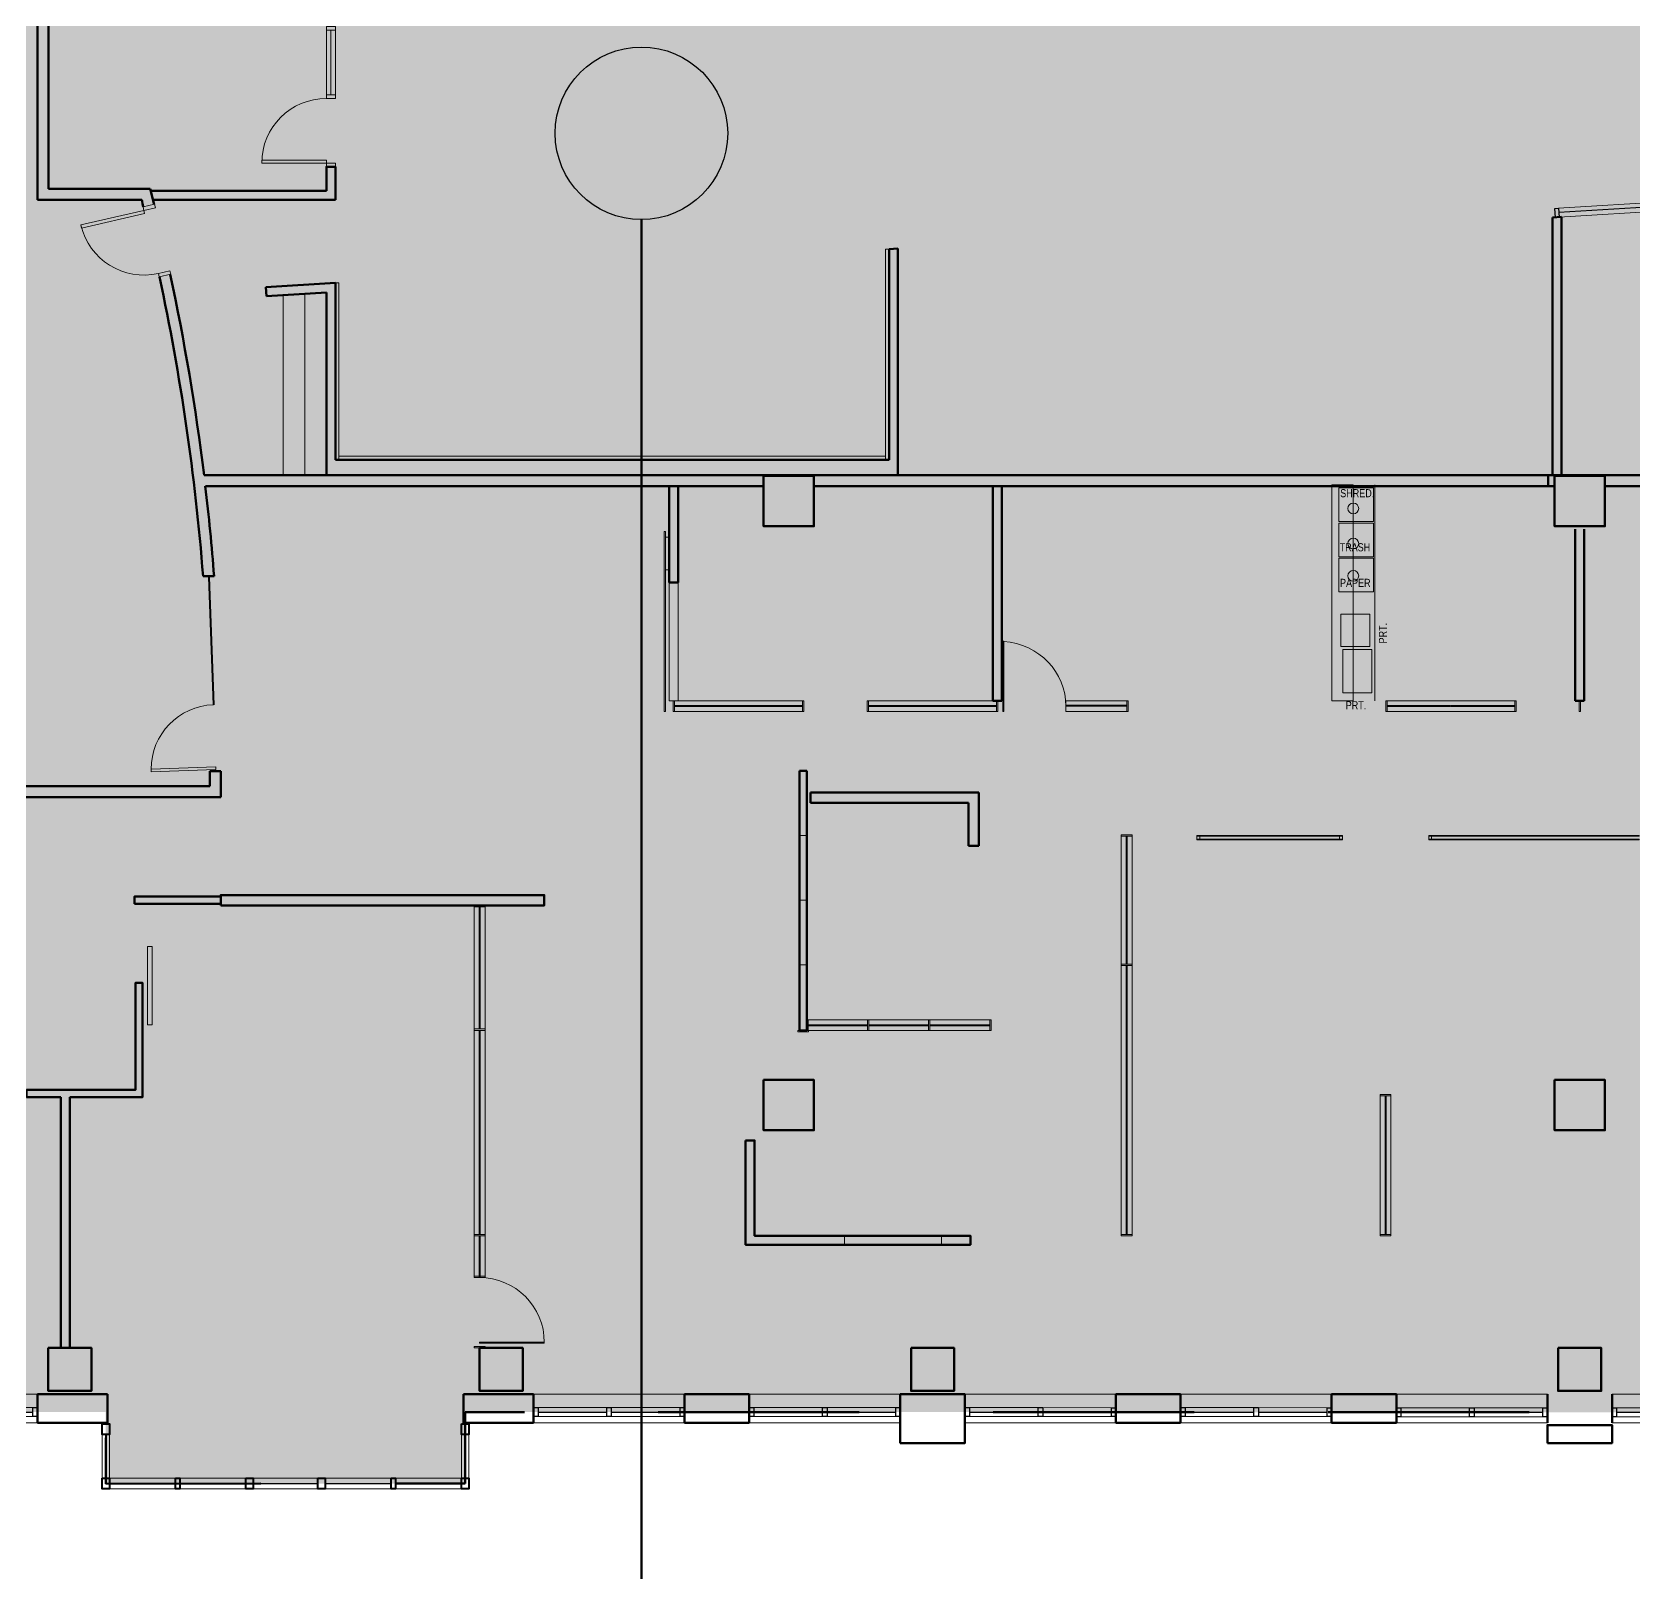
# Model space of a CAD drawing. Header units: inches. Extents: x -2124 to 6036, y -4479 to 801.
# Drawn here: x 1890 to 2781, y -3263 to -2406 of the extents above; entities that cross this region are included whole.
import ezdxf

# ---------------------------------------------------------------- set-up
doc = ezdxf.new("R2010")
doc.units = ezdxf.units.IN
doc.header["$MEASUREMENT"] = 0
doc.linetypes.add('DGN Style 2', pattern=[186.341636, 111.804981, -74.536654])
for name, color, linetype, lineweight in [('A-ANNO-NOTE', 4, 'Continuous', 30), ('A-AREA-Floor Common', 250, 'DGN Style 2', 80), ('a-bp-02N-_-03S - A-COLS', 2, 'Continuous', 70), ('a-bp-02N-_-03S - A-DOOR', 1, 'Continuous', 13), ('a-bp-02N-_-03S - A-GLAZ', 2, 'Continuous', 0), ('a-bp-02N-_-03S - A-WALL-FULL', 6, 'Continuous', 70), ('a-fp-02N-_-03S - A-DOOR', 1, 'Continuous', 13), ('a-fp-02N-_-03S - A-FLOR-SPCL', 2, 'Continuous', 13), ('a-fp-02N-_-03S - A-FLOR-WDWK', 7, 'Continuous', 13), ('a-fp-02N-_-03S - A-GLAZ', 2, 'Continuous', 13), ('a-fp-02N-_-03S - A-WALL-FULL', 6, 'Continuous', 70)]:
    doc.layers.add(name, color=color, linetype=linetype, lineweight=lineweight)
for name, color, linetype, lineweight, true_color in [('A-AREA-TENANT 3', 7, 'DGN Style 2', 80, 0xffc3a3), ('A-AREA-TENANT 4', 7, 'DGN Style 2', 80, 0xffeeba), ('A-AREA-UNKNOWN', 7, 'DGN Style 2', 80, 0xff6b6e)]:
    doc.layers.add(name, color=color, linetype=linetype, lineweight=lineweight, true_color=true_color)
doc.styles.add("96 (1 8    1'-0 )", font='WORKING.shx', dxfattribs={"width": 0.833333, "height": 9})

# ---------------------------------------------------------------- blocks, each defined once
blk = doc.blocks.new('WIN7FT')
at = {"layer": 'a-bp-02N-_-03S - A-GLAZ', "linetype": 'Continuous', "lineweight": 13}
for p, q in [((0, 0), (84, 0)), ((0, -16), (84, -16))]:
    blk.add_line(p, q, dxfattribs=at)
at = {"layer": 'a-bp-02N-_-03S - A-GLAZ', "linetype": 'Continuous', "lineweight": 70}
for p, q in [((0, 0), (0, -16)), ((84, 0), (84, -16))]:
    blk.add_line(p, q, dxfattribs=at)
at = {"layer": 'a-bp-02N-_-03S - A-GLAZ', "linetype": 'Continuous', "lineweight": 0}
for p, q in [((2.5, -7.5), (40.75, -7.5)), ((43.25, -7.5), (81.5, -7.5)), ((40.75, -12.5), (2.5, -12.5)), ((81.5, -12.5), (43.25, -12.5))]:
    blk.add_line(p, q, dxfattribs=at)
at = {"layer": 'a-bp-02N-_-03S - A-GLAZ', "linetype": 'Continuous', "lineweight": 30}
for p, q in [((2.5, -10), (40.75, -10)), ((43.25, -10), (81.5, -10))]:
    blk.add_line(p, q, dxfattribs=at)
at = {"layer": 'a-bp-02N-_-03S - A-GLAZ', "linetype": 'Continuous', "lineweight": 30, "flags": 128}
for points in [[(0, -7.5), (2.5, -7.5), (2.5, -12.5), (0, -12.5), (0, -7.5)], [(40.75, -7.5), (43.25, -7.5), (43.25, -12.5), (40.75, -12.5), (40.75, -7.5)], [(81.5, -7.5), (84, -7.5), (84, -12.5), (81.5, -12.5), (81.5, -7.5)]]:
    blk.add_lwpolyline(points, close=True, dxfattribs=at)
blk = doc.blocks.new('WIN7FT_1')
at = {"layer": 'a-bp-02N-_-03S - A-GLAZ', "linetype": 'Continuous', "lineweight": 13}
for p, q in [((0, 0), (84, 0)), ((0, -16), (84, -16))]:
    blk.add_line(p, q, dxfattribs=at)
at = {"layer": 'a-bp-02N-_-03S - A-GLAZ', "linetype": 'Continuous', "lineweight": 70}
for p, q in [((0, 0), (0, -16)), ((84, 0), (84, -16))]:
    blk.add_line(p, q, dxfattribs=at)
at = {"layer": 'a-bp-02N-_-03S - A-GLAZ', "linetype": 'Continuous', "lineweight": 0}
for p, q in [((2.5, -7.5), (40.75, -7.5)), ((43.25, -7.5), (81.5, -7.5)), ((40.75, -12.5), (2.5, -12.5)), ((81.5, -12.5), (43.25, -12.5))]:
    blk.add_line(p, q, dxfattribs=at)
at = {"layer": 'a-bp-02N-_-03S - A-GLAZ', "linetype": 'Continuous', "lineweight": 30}
for p, q in [((2.5, -10), (40.75, -10)), ((43.25, -10), (81.5, -10))]:
    blk.add_line(p, q, dxfattribs=at)
at = {"layer": 'a-bp-02N-_-03S - A-GLAZ', "linetype": 'Continuous', "lineweight": 30, "flags": 128}
for points in [[(0, -7.5), (2.5, -7.5), (2.5, -12.5), (0, -12.5), (0, -7.5)], [(40.75, -7.5), (43.25, -7.5), (43.25, -12.5), (40.75, -12.5), (40.75, -7.5)], [(81.5, -7.5), (84, -7.5), (84, -12.5), (81.5, -12.5), (81.5, -7.5)]]:
    blk.add_lwpolyline(points, close=True, dxfattribs=at)
blk = doc.blocks.new('WIN7FT_2')
at = {"layer": 'a-bp-02N-_-03S - A-GLAZ', "linetype": 'Continuous', "lineweight": 13}
for p, q in [((0, 0), (84, 0)), ((0, -16), (84, -16))]:
    blk.add_line(p, q, dxfattribs=at)
at = {"layer": 'a-bp-02N-_-03S - A-GLAZ', "linetype": 'Continuous', "lineweight": 70}
for p, q in [((0, 0), (0, -16)), ((84, 0), (84, -16))]:
    blk.add_line(p, q, dxfattribs=at)
at = {"layer": 'a-bp-02N-_-03S - A-GLAZ', "linetype": 'Continuous', "lineweight": 0}
for p, q in [((2.5, -7.5), (40.75, -7.5)), ((43.25, -7.5), (81.5, -7.5)), ((40.75, -12.5), (2.5, -12.5)), ((81.5, -12.5), (43.25, -12.5))]:
    blk.add_line(p, q, dxfattribs=at)
at = {"layer": 'a-bp-02N-_-03S - A-GLAZ', "linetype": 'Continuous', "lineweight": 30}
for p, q in [((2.5, -10), (40.75, -10)), ((43.25, -10), (81.5, -10))]:
    blk.add_line(p, q, dxfattribs=at)
at = {"layer": 'a-bp-02N-_-03S - A-GLAZ', "linetype": 'Continuous', "lineweight": 30, "flags": 128}
for points in [[(0, -7.5), (2.5, -7.5), (2.5, -12.5), (0, -12.5), (0, -7.5)], [(40.75, -7.5), (43.25, -7.5), (43.25, -12.5), (40.75, -12.5), (40.75, -7.5)], [(81.5, -7.5), (84, -7.5), (84, -12.5), (81.5, -12.5), (81.5, -7.5)]]:
    blk.add_lwpolyline(points, close=True, dxfattribs=at)
blk = doc.blocks.new('WIN7FT_3')
at = {"layer": 'a-bp-02N-_-03S - A-GLAZ', "linetype": 'Continuous', "lineweight": 13}
for p, q in [((0, 0), (84, 0)), ((0, -16), (84, -16))]:
    blk.add_line(p, q, dxfattribs=at)
at = {"layer": 'a-bp-02N-_-03S - A-GLAZ', "linetype": 'Continuous', "lineweight": 70}
for p, q in [((0, 0), (0, -16)), ((84, 0), (84, -16))]:
    blk.add_line(p, q, dxfattribs=at)
at = {"layer": 'a-bp-02N-_-03S - A-GLAZ', "linetype": 'Continuous', "lineweight": 0}
for p, q in [((2.5, -7.5), (40.75, -7.5)), ((43.25, -7.5), (81.5, -7.5)), ((40.75, -12.5), (2.5, -12.5)), ((81.5, -12.5), (43.25, -12.5))]:
    blk.add_line(p, q, dxfattribs=at)
at = {"layer": 'a-bp-02N-_-03S - A-GLAZ', "linetype": 'Continuous', "lineweight": 30}
for p, q in [((2.5, -10), (40.75, -10)), ((43.25, -10), (81.5, -10))]:
    blk.add_line(p, q, dxfattribs=at)
at = {"layer": 'a-bp-02N-_-03S - A-GLAZ', "linetype": 'Continuous', "lineweight": 30, "flags": 128}
for points in [[(0, -7.5), (2.5, -7.5), (2.5, -12.5), (0, -12.5), (0, -7.5)], [(40.75, -7.5), (43.25, -7.5), (43.25, -12.5), (40.75, -12.5), (40.75, -7.5)], [(81.5, -7.5), (84, -7.5), (84, -12.5), (81.5, -12.5), (81.5, -7.5)]]:
    blk.add_lwpolyline(points, close=True, dxfattribs=at)
blk = doc.blocks.new('WIN7FT_4')
at = {"layer": 'a-bp-02N-_-03S - A-GLAZ', "linetype": 'Continuous', "lineweight": 13}
for p, q in [((0, 0), (84, 0)), ((0, -16), (84, -16))]:
    blk.add_line(p, q, dxfattribs=at)
at = {"layer": 'a-bp-02N-_-03S - A-GLAZ', "linetype": 'Continuous', "lineweight": 70}
for p, q in [((0, 0), (0, -16)), ((84, 0), (84, -16))]:
    blk.add_line(p, q, dxfattribs=at)
at = {"layer": 'a-bp-02N-_-03S - A-GLAZ', "linetype": 'Continuous', "lineweight": 0}
for p, q in [((2.5, -7.5), (40.75, -7.5)), ((43.25, -7.5), (81.5, -7.5)), ((40.75, -12.5), (2.5, -12.5)), ((81.5, -12.5), (43.25, -12.5))]:
    blk.add_line(p, q, dxfattribs=at)
at = {"layer": 'a-bp-02N-_-03S - A-GLAZ', "linetype": 'Continuous', "lineweight": 30}
for p, q in [((2.5, -10), (40.75, -10)), ((43.25, -10), (81.5, -10))]:
    blk.add_line(p, q, dxfattribs=at)
at = {"layer": 'a-bp-02N-_-03S - A-GLAZ', "linetype": 'Continuous', "lineweight": 30, "flags": 128}
for points in [[(0, -7.5), (2.5, -7.5), (2.5, -12.5), (0, -12.5), (0, -7.5)], [(40.75, -7.5), (43.25, -7.5), (43.25, -12.5), (40.75, -12.5), (40.75, -7.5)], [(81.5, -7.5), (84, -7.5), (84, -12.5), (81.5, -12.5), (81.5, -7.5)]]:
    blk.add_lwpolyline(points, close=True, dxfattribs=at)
blk = doc.blocks.new('*U182')
at = {"layer": 'a-bp-02N-_-03S - A-DOOR', "linetype": 'Continuous', "lineweight": 13}
for p, q in [((-18, 18), (18, 18)), ((-18, 16.5), (-18, 18)), ((18, 16.5), (18, 18)), ((-18, 16.5), (18, 16.5))]:
    blk.add_line(p, q, dxfattribs=at)
at = {"layer": 'a-bp-02N-_-03S - A-DOOR', "linetype": 'Continuous', "lineweight": 0}
blk.add_arc((18, 18), 36, 182.38795, 269.99993, dxfattribs=at)
blk = doc.blocks.new('*U206')
at = {"layer": 'a-bp-02N-_-03S - A-DOOR', "flags": 128}
blk.add_lwpolyline([(-18, 18), (-16.25, 18), (-16.25, -18), (-18, -18), (-18, 18)], close=True, dxfattribs=at)
at = {"layer": 'a-bp-02N-_-03S - A-DOOR', "extrusion": (0, 0, -1)}
blk.add_arc((18, 18), 36, 180, 270, dxfattribs=at)
blk = doc.blocks.new('DR1_2')
at = {"layer": 'a-bp-02N-_-03S - A-GLAZ', "flags": 128}
for points in [[(2, 6.52), (0, 6.52), (0, 0), (2, 0), (2, 6.52)], [(40, 6.52), (38, 6.52), (38, 0), (40, 0), (40, 6.52)]]:
    blk.add_lwpolyline(points, close=True, dxfattribs=at)
at = {"layer": 'a-bp-02N-_-03S - A-DOOR'}
blk.add_blockref('*U206', (20, -18), dxfattribs=at)
blk = doc.blocks.new('*U219')
at = {"layer": 'a-fp-02N-_-03S - A-WALL-FULL', "linetype": 'Continuous'}
for p, q in [((-46.88, 14.88), (46.87, 14.88)), ((-46.88, 14.88), (-46.88, 9.13)), ((-46.88, 9.13), (41.12, 9.13)), ((41.12, 9.13), (41.12, -14.87)), ((46.87, 14.88), (46.87, -14.87)), ((41.12, -14.87), (46.87, -14.87))]:
    blk.add_line(p, q, dxfattribs=at)
blk = doc.blocks.new('*U247')
at = {"layer": 'a-fp-02N-_-03S - A-DOOR', "flags": 128}
blk.add_lwpolyline([(-18, 18), (-16.25, 18), (-16.25, -18), (-18, -18), (-18, 18)], close=True, dxfattribs=at)
at = {"layer": 'a-fp-02N-_-03S - A-DOOR', "extrusion": (0, 0, -1)}
blk.add_arc((18, 18), 36, 180, 270, dxfattribs=at)
blk = doc.blocks.new('DR1_4')
at = {"layer": 'a-fp-02N-_-03S - A-GLAZ', "flags": 128}
for points in [[(2, 6.52), (0, 6.52), (0, 0), (2, 0), (2, 6.52)], [(40, 6.52), (38, 6.52), (38, 0), (40, 0), (40, 6.52)]]:
    blk.add_lwpolyline(points, close=True, dxfattribs=at)
at = {"layer": 'a-fp-02N-_-03S - A-DOOR'}
blk.add_blockref('*U247', (20, -18), dxfattribs=at)
blk = doc.blocks.new('*U249')
at = {"layer": 'a-fp-02N-_-03S - A-DOOR', "extrusion": (0, 0, -1), "flags": 128}
blk.add_lwpolyline([(18, 18), (16.25, 18), (16.25, -18), (18, -18), (18, 18)], close=True, dxfattribs=at)
at = {"layer": 'a-fp-02N-_-03S - A-DOOR', "extrusion": (0, 0, -1)}
blk.add_arc((18, 18), 36, 180, 270, dxfattribs=at)
blk = doc.blocks.new('SL1_1')
at = {"layer": 'a-fp-02N-_-03S - A-GLAZ'}
for p, q in [((40, 5), (76, 5)), ((40, 2.5), (76, 2.5)), ((76, 0), (40, 0))]:
    blk.add_line(p, q, dxfattribs=at)
at = {"layer": 'a-fp-02N-_-03S - A-GLAZ', "extrusion": (0, 0, -1), "flags": 128}
for points in [[(-2, 5), (0, 5), (0, 0), (-2, 0), (-2, 5)], [(-40, 5), (-38, 5), (-38, 0), (-40, 0), (-40, 5)], [(-78, 5), (-76, 5), (-76, 0), (-78, 0), (-78, 5)]]:
    blk.add_lwpolyline(points, close=True, dxfattribs=at)
at = {"layer": 'a-fp-02N-_-03S - A-DOOR'}
blk.add_blockref('*U249', (20, -18), dxfattribs=at)

msp = doc.modelspace()

# ---------------------------------------------------------------- hatches: boundary and pattern name
at = {"layer": 'A-ANNO-NOTE'}
h = msp.add_hatch(color=251, dxfattribs=at)
edge = h.paths.add_edge_path()
edge.add_arc((2229.26, -2462.38), 48, 0, 360)
at = {"layer": 'A-AREA-Floor Common'}
msp.add_hatch(color=256, dxfattribs=at).paths.add_polyline_path([(1880.85, -2831.6), (1880.85, -2827.47), (1648.85, -2827.47), (1648.85, -2798.35), (1636.85, -2798.35), (1636.85, -2801.35), (1543.71, -2802.35), (1479.62, -2802.35), (1465.02, -2736.74), (1465, -2736.66), (1465, -2736.64), (1465, -2707.6), (1388.29, -2707.6), (1388.29, -2778.85), (1219.79, -2778.85), (1219.79, -2638.6), (1169.7, -2638.6), (1169.7, -2520.49), (1190.02, -2520.49), (1190.02, -2528.62), (1246.02, -2528.62), (1246.02, -2520.49), (1296.52, -2520.49), (1296.52, -2528.62), (1352.52, -2528.62), (1352.52, -2520.49), (1403.02, -2520.49), (1403.02, -2528.62), (1430.26, -2528.62), (1430.26, -2519.07), (1468, -2519.07), (1468, -2587.5), (1534, -2587.5), (1534, -2734.59), (1636.85, -2734.59), (1636.85, -2732.59), (1648.85, -2732.59), (1648.85, -2703.47), (1880.85, -2703.47), (1880.85, -2573.47), (1799.21, -2573.47), (1799.21, -2306.46), (1899.38, -2306.4), (1899.38, -2493.32), (1957.78, -2493.32), (1957.78, -2831.6)])
at = {"layer": 'A-AREA-TENANT 3'}
msp.add_hatch(color=256, dxfattribs=at).paths.add_polyline_path([(3455.7, -3221.44), (3416.07, -3215.02), (3379.37, -3204.94), (3339.31, -3195.57), (3299.24, -3188.04), (3296.77, -3187.69), (3256.44, -3181.81), (3215.2, -3177.41), (3172.48, -3174.71), (3131.76, -3173.8), (3090.76, -3173.8), (3011.76, -3173.8), (2131.28, -3173.76), (2131.26, -3213.5), (1931.26, -3213.5), (1931.28, -3173.76), (1671.26, -3173.76), (1671.26, -3165.01), (1585.38, -3165.01), (1585.38, -2932.97), (1880.85, -2932.97), (1880.85, -2831.6), (1957.78, -2831.6), (1957.78, -2655.69), (2895.81, -2655.69), (2895.81, -2667.81), (2951.62, -2667.81), (2951.62, -2676.5), (2989.62, -2676.5), (2989.62, -2846.25), (3363.25, -2846.25), (3363.19, -2620), (3185.94, -2620), (3185.75, -2409.12), (3976.32, -2409.12), (3976.81, -2628.41), (3905.25, -2628.41), (3905.25, -2697.91), (3950.75, -2697.91), (3950.75, -2709.41), (3976.99, -2709.41), (3978.03, -3173.83), (3608.54, -3173.83), (3602.18, -3178.43), (3569.08, -3198.99), (3534.64, -3212.64), (3495.62, -3220.56)])
at = {"layer": 'A-AREA-TENANT 4'}
msp.add_hatch(color=256, dxfattribs=at).paths.add_polyline_path([(2895.81, -2667.81), (2895.81, -2655.69), (1957.78, -2655.69), (1957.78, -2493.32), (1899.38, -2493.32), (1899.38, -2316.94), (1899.38, -2306.4), (2051.51, -2306.32), (2051.51, -2228.99), (2371, -2228.99), (2371, -2307.22), (2649.25, -2307.22), (2733.26, -2307.22), (2770.4, -2307.22), (2770.4, -2208), (2739.22, -2208), (2739.22, -2150), (2739.22, -2118), (2739.22, -2070), (2739.22, -2038.01), (2739.22, -1990), (2739.22, -1958.01), (2739.22, -1910), (2739.22, -1905.04), (2741.22, -1905.04), (3248.25, -1905.04), (3250.25, -2086), (3115.75, -2086), (3115.75, -2215), (3115.75, -2573), (3103.75, -2573), (2987.75, -2573), (2951.62, -2573), (2951.62, -2667.81)])

# ---------------------------------------------------------------- linework, layer by layer
at = {"layer": 'A-ANNO-NOTE', "lineweight": 53}
msp.add_line((2229.26, -2510.38), (2229.26, -3358.98), dxfattribs=at)
at = {"layer": 'A-ANNO-NOTE'}
msp.add_circle((2229.26, -2462.38), 48, dxfattribs=at)
at = {"layer": 'A-AREA-TENANT 3'}
msp.add_line((2733.62, -2658.75), (2733.62, -2652.62), dxfattribs=at)
at = {"layer": 'A-AREA-UNKNOWN', "color": 1, "true_color": 0xff1216, "flags": 128}
msp.add_lwpolyline([(18.02, -3163.5), (65.52, -3163.49), (65.52, -3167.49), (116.02, -3167.49), (116.02, -3163.49), (181.02, -3163.49), (181.02, -3167.49), (231.52, -3167.49), (231.52, -3163.49), (287.52, -3163.49), (287.52, -3167.49), (338.02, -3167.49), (338.02, -3163.49), (394.02, -3163.49), (394.02, -3167.49), (444.52, -3167.49), (444.52, -3163.49), (500.52, -3163.49), (500.52, -3167.49), (551.02, -3167.49), (551.02, -3163.49), (607.02, -3163.49), (607.02, -3167.49), (657.52, -3167.49), (657.52, -3163.49), (713.52, -3163.49), (713.52, -3167.49), (764.02, -3167.49), (764.02, -3163.49), (820.02, -3163.49), (820.02, -3167.49), (870.52, -3167.49), (870.52, -3163.49), (926.52, -3163.49), (926.52, -3167.49), (977.02, -3167.49), (977.02, -3163.49), (1033.02, -3163.49), (1033.02, -3167.49), (1083.52, -3167.49), (1083.52, -3163.49), (1139.52, -3163.49), (1139.52, -3167.49), (1190.02, -3167.49), (1190.02, -3163.49), (1246.02, -3163.49), (1246.02, -3167.49), (1296.52, -3167.49), (1296.52, -3163.49), (1352.52, -3163.49), (1352.52, -3167.49), (1403.02, -3167.49), (1403.02, -3163.49), (1477.52, -3163.49), (1477.52, -3167.49), (1528.02, -3167.49), (1528.02, -3163.49), (1585.38, -3163.49), (1585.38, -3165.01), (1671.26, -3165.01), (1671.26, -3173.76), (1931.28, -3173.76), (1931.28, -3213.56), (2131.26, -3213.5), (2131.28, -3173.76), (3090.76, -3173.8), (3131.76, -3173.8), (3172.48, -3174.71), (3215.2, -3177.41), (3256.44, -3181.81), (3299.24, -3188.04), (3339.31, -3195.57), (3379.37, -3204.94), (3416.07, -3215.02), (3455.7, -3221.44), (3495.62, -3220.56), (3534.64, -3212.64), (3569.08, -3198.99), (3602.18, -3178.43), (3608.54, -3173.83), (3978.03, -3173.83), (3975.2, -1905.04), (3660.25, -1905.04), (3660.25, -1910.28), (3351.25, -1910.24), (3351.25, -1905.04), (2739.22, -1905.04), (2739.22, -2208), (2770.4, -2208), (2770.4, -2307.22), (2371, -2307.22), (2371, -2228.99), (2051.51, -2228.99), (2051.51, -2306.32), (1587.14, -2306.57), (1587.15, -2386.89), (1430.24, -2386.92), (1430.26, -2528.62), (1403.02, -2528.62), (1403.02, -2520.49), (1352.52, -2520.49), (1352.52, -2528.62), (1296.52, -2528.62), (1296.52, -2520.49), (1246.02, -2520.49), (1246.02, -2528.62), (1190.02, -2528.62), (1190.02, -2520.49), (1139.52, -2520.49), (1139.52, -2522.49), (1083.52, -2522.49), (1083.52, -2522.49), (1083.52, -2522.49), (1083.52, -2522.49), (1083.52, -2520.49), (1033.02, -2520.49), (1033.02, -2522.49), (977.02, -2522.49), (977.02, -2520.49), (926.52, -2520.49), (926.52, -2520.49), (926.52, -2520.49), (926.52, -2522.49), (870.52, -2522.49), (870.52, -2520.49), (820.02, -2520.49), (820.02, -2520.49), (820.02, -2522.49), (764.02, -2522.49), (764.02, -2520.49), (713.52, -2520.49), (713.52, -2522.49), (575.02, -2522.49), (575.02, -2386.89), (362.02, -2386.89), (362.02, -2386.89), (362.02, -2386.89), (362.02, -2386.89), (362.02, -2386.89), (18.02, -2386.89), (18.02, -2386.89), (18.02, -2386.89), (18.02, -2386.89), (18.02, -2386.89), (18.02, -2386.89), (18.02, -2386.89), (18.02, -2386.89), (18.02, -2386.89), (18.02, -2445.24), (14.02, -2445.24), (14.02, -2491.74), (18.02, -2491.74), (18.02, -2548.99), (14.02, -2548.99), (14.02, -2595.49), (18.02, -2595.49), (18.02, -2634.49), (14.02, -2634.49), (14.02, -2680.99), (18.02, -2680.99), (18.02, -2719.99), (14.02, -2719.99), (14.02, -2766.49), (18.02, -2766.49), (18.02, -2805.49), (14.02, -2805.49), (14.02, -2851.99), (18.02, -2851.99), (18.02, -2890.99), (14.02, -2890.99), (14.02, -2937.49), (18.02, -2937.49), (18.02, -2976.49), (14.02, -2976.49), (14.02, -3022.99), (18.02, -3022.99), (18.02, -3078.74), (14.02, -3078.74), (14.02, -3125.24), (18.02, -3125.24), (18.02, -3163.5)], close=True, dxfattribs=at)
at = {"layer": 'a-bp-02N-_-03S - A-COLS', "linetype": 'Continuous', "lineweight": 70, "flags": 128}
for points in [[(2297.25, -2653), (2325.25, -2653), (2325.25, -2681), (2297.25, -2681), (2297.25, -2653)], [(2737.25, -2653), (2765.25, -2653), (2765.25, -2681), (2737.25, -2681), (2737.25, -2653)], [(2297.25, -2989), (2325.25, -2989), (2325.25, -3017), (2297.25, -3017), (2297.25, -2989)], [(2737.25, -2989), (2765.25, -2989), (2765.25, -3017), (2737.25, -3017), (2737.25, -2989)], [(1899.25, -3138), (1923.25, -3138), (1923.25, -3162), (1899.25, -3162), (1899.25, -3138)], [(2139.25, -3138), (2163.25, -3138), (2163.25, -3162), (2139.25, -3162), (2139.25, -3138)], [(2379.25, -3138), (2403.25, -3138), (2403.25, -3162), (2379.25, -3162), (2379.25, -3138)], [(2739.25, -3138), (2763.25, -3138), (2763.25, -3162), (2739.25, -3162), (2739.25, -3138)]]:
    msp.add_lwpolyline(points, close=True, dxfattribs=at)
at = {"layer": 'a-bp-02N-_-03S - A-GLAZ', "linetype": 'Continuous', "lineweight": 13}
for p, q in [((1988.42, -2709.25), (1991.09, -2780.28)), ((1988.42, -2709.25), (1988.92, -2709.25)), ((1988.92, -2709.25), (1991.59, -2780.26))]:
    msp.add_line(p, q, dxfattribs=at)
at = {"layer": 'a-bp-02N-_-03S - A-GLAZ', "linetype": 'Continuous', "lineweight": 0}
for p, q in [((1929.26, -3210.5), (1929.26, -3186.26)), ((1933.26, -3210.5), (1933.26, -3186.26)), ((2129.26, -3210.5), (2129.26, -3186.26)), ((2133.26, -3210.5), (2133.26, -3186.26)), ((1933.26, -3210.5), (1970.01, -3210.5)), ((1970.01, -3216.5), (1933.26, -3216.5)), ((1972.51, -3210.5), (2009.26, -3210.5)), ((2009.26, -3216.5), (1972.51, -3216.5)), ((2013.26, -3210.5), (2049.26, -3210.51)), ((2013.26, -3216.5), (2049.26, -3216.51)), ((2053.26, -3210.5), (2090.01, -3210.5)), ((2053.26, -3216.5), (2090.01, -3216.5)), ((2092.51, -3210.5), (2129.26, -3210.5)), ((2129.26, -3216.5), (2092.51, -3216.5))]:
    msp.add_line(p, q, dxfattribs=at)
at = {"layer": 'a-bp-02N-_-03S - A-GLAZ', "linetype": 'Continuous', "lineweight": 40}
for p, q in [((1931.26, -3186.26), (1931.26, -3210.5)), ((2131.26, -3186.26), (2131.26, -3210.5))]:
    msp.add_line(p, q, dxfattribs=at)
at = {"layer": 'a-bp-02N-_-03S - A-GLAZ', "linetype": 'Continuous', "lineweight": 30}
for p, q in [((1933.26, -3213.5), (1970.01, -3213.5)), ((1972.51, -3213.5), (2009.26, -3213.5)), ((2013.26, -3213.5), (2049.26, -3213.51)), ((2053.26, -3213.5), (2090.01, -3213.5)), ((2092.51, -3213.5), (2129.26, -3213.5))]:
    msp.add_line(p, q, dxfattribs=at)
at = {"layer": 'a-bp-02N-_-03S - A-GLAZ', "linetype": 'Continuous', "lineweight": 40, "flags": 128}
for points in [[(1929.26, -3180.26), (1933.26, -3180.26), (1933.26, -3186.26), (1929.26, -3186.26), (1929.26, -3180.26)], [(2129.26, -3180.26), (2133.26, -3180.26), (2133.26, -3186.26), (2129.26, -3186.26), (2129.26, -3180.26)], [(1929.26, -3210.5), (1933.26, -3210.5), (1933.26, -3216.5), (1929.26, -3216.5), (1929.26, -3210.5)], [(1970.01, -3210.5), (1972.51, -3210.5), (1972.51, -3216.5), (1970.01, -3216.5), (1970.01, -3210.5)], [(2009.26, -3210.5), (2013.26, -3210.5), (2013.26, -3216.5), (2009.26, -3216.5), (2009.26, -3210.5)], [(2049.26, -3210.5), (2053.26, -3210.5), (2053.26, -3216.5), (2049.26, -3216.5), (2049.26, -3210.5)], [(2090.01, -3210.5), (2092.51, -3210.5), (2092.51, -3216.5), (2090.01, -3216.5), (2090.01, -3210.5)], [(2129.26, -3210.5), (2133.26, -3210.5), (2133.26, -3216.5), (2129.26, -3216.5), (2129.26, -3210.5)]]:
    msp.add_lwpolyline(points, close=True, dxfattribs=at)
at = {"layer": 'a-bp-02N-_-03S - A-WALL-FULL', "linetype": 'Continuous', "lineweight": 70}
for p, q in [((1893.25, -2316.94), (1893.25, -2499.44)), ((1899.38, -2316.94), (1899.38, -2493.32)), ((1899.38, -2493.32), (1955.94, -2493.32)), ((1955.94, -2493.32), (1958.12, -2501.92)), ((1893.25, -2499.44), (1951.32, -2499.44)), ((1985.93, -2652.62), (2898.88, -2652.62)), ((1986.66, -2658.75), (2297.25, -2658.75)), ((2325.25, -2658.75), (2737.25, -2658.75)), ((2765.25, -2658.75), (2892.75, -2658.75)), ((1985.4, -2708.75), (1991.54, -2708.75)), ((1989.08, -2817.25), (1995.2, -2817.25)), ((1989.08, -2817.25), (1989.08, -2825.47)), ((1995.2, -2817.25), (1995.2, -2831.6)), ((1989.08, -2825.47), (1880.85, -2825.47)), ((1995.2, -2831.6), (1880.85, -2831.6))]:
    msp.add_line(p, q, dxfattribs=at)
at = {"layer": 'a-bp-02N-_-03S - A-WALL-FULL', "linetype": 'Continuous'}
for p, q in [((1893.26, -3179.76), (1893.26, -3163.76)), ((1893.26, -3163.76), (1932.26, -3163.76)), ((1932.26, -3179.76), (1932.26, -3163.76)), ((2130.26, -3179.76), (2130.26, -3163.76)), ((2130.26, -3163.76), (2169.26, -3163.76)), ((2169.26, -3179.76), (2169.26, -3163.76)), ((2253.26, -3179.76), (2253.26, -3163.76)), ((2253.26, -3163.76), (2289.26, -3163.76)), ((2289.26, -3179.76), (2289.26, -3163.76)), ((2493.26, -3179.77), (2493.26, -3163.77)), ((2493.26, -3163.77), (2529.26, -3163.77)), ((2529.26, -3179.77), (2529.26, -3163.77)), ((2613.26, -3179.78), (2613.26, -3163.78)), ((2613.26, -3163.78), (2649.26, -3163.78)), ((2649.26, -3179.78), (2649.26, -3163.78)), ((1893.26, -3179.76), (1932.26, -3179.76)), ((2130.26, -3179.76), (2169.26, -3179.76)), ((2253.26, -3179.76), (2289.26, -3179.76)), ((2493.26, -3179.77), (2529.26, -3179.77)), ((2613.26, -3179.78), (2649.26, -3179.78))]:
    msp.add_line(p, q, dxfattribs=at)
at = {"layer": 'a-bp-02N-_-03S - A-WALL-FULL', "linetype": 'Continuous', "flags": 128}
for points in [[(2373.26, -3191), (2409.26, -3191), (2409.26, -3163.77), (2373.26, -3163.77), (2373.26, -3191)], [(2733.26, -3191), (2769.26, -3191), (2769.26, -3181), (2733.26, -3181), (2733.26, -3191)], [(2373.26, -3191), (2409.26, -3191), (2373.26, -3191)]]:
    msp.add_lwpolyline(points, close=True, dxfattribs=at)
at = {"layer": 'a-bp-02N-_-03S - A-WALL-FULL', "linetype": 'Continuous', "lineweight": 70, "extrusion": (0, 0, -1)}
for centre, radius, start, end in [((-719.68, -2767.83), 1260.55, 167.70682, 167.88609), ((-728.67, -2806.81), 1260.55, 167.88609, 175.53856), ((-731.67, -2806.37), 1263.64, 167.87248, 173.01169), ((-731.67, -2806.37), 1263.64, 173.2914, 175.56939)]:
    msp.add_arc(centre, radius, start, end, dxfattribs=at)
at = {"layer": 'a-fp-02N-_-03S - A-DOOR', "color": 1, "linetype": 'Continuous', "lineweight": 13, "flags": 128}
for points in [[(2430.38, -2744.92), (2430.88, -2744.92), (2430.88, -2784), (2430.38, -2784), (2430.38, -2744.92)], [(1957.05, -2958.23), (1954.55, -2958.23), (1954.55, -2914.82), (1957.05, -2914.82), (1957.05, -2958.23)], [(2175.25, -3135.42), (2175.25, -3134.92), (2139.25, -3134.92), (2139.25, -3135.42), (2175.25, -3135.42)]]:
    msp.add_lwpolyline(points, close=True, dxfattribs=at)
at = {"layer": 'a-fp-02N-_-03S - A-DOOR', "color": 1, "linetype": 'Continuous', "lineweight": 0}
msp.add_arc((2139.25, -3134.92), 36, 0, 90, dxfattribs=at)
msp.add_ellipse((2427.86, -2780.92), major_axis=(37.59, 0), ratio=0.957718, start_param=6.280935, end_param=7.773963, dxfattribs=at)
at = {"layer": 'a-fp-02N-_-03S - A-FLOR-SPCL', "flags": 128}
for points in [[(2365, -2526.8), (2367, -2526.8), (2367, -2644), (2365, -2644), (2365, -2526.8)], [(2059.01, -2545.63), (2061.01, -2545.63), (2061.01, -2644), (2059.01, -2644), (2059.01, -2545.63)], [(2061.01, -2644), (2365, -2644), (2365, -2642), (2061.01, -2642), (2061.01, -2644)]]:
    msp.add_lwpolyline(points, close=True, dxfattribs=at)
at = {"layer": 'a-fp-02N-_-03S - A-FLOR-WDWK'}
for p, q in [((2030.01, -2651.75), (2030.01, -2552.63)), ((2637.29, -2657.88), (2637.29, -2778))]:
    msp.add_line(p, q, dxfattribs=at)
at = {"layer": 'a-fp-02N-_-03S - A-FLOR-WDWK', "linetype": 'DGN Style 2', "lineweight": 0}
msp.add_line((2042.01, -2651.75), (2042.01, -2551.9), dxfattribs=at)
at = {"layer": 'a-fp-02N-_-03S - A-FLOR-WDWK', "flags": 128}
for points in [[(2613.29, -2658), (2613.29, -2778.12), (2625.29, -2778.12), (2625.29, -2658), (2613.29, -2658)], [(2617.21, -2678.35), (2636.46, -2678.35), (2636.46, -2659.6), (2617.21, -2659.6), (2617.21, -2678.35)], [(2617.21, -2697.92), (2636.46, -2697.92), (2636.46, -2679.17), (2617.21, -2679.17), (2617.21, -2697.92)], [(2617.21, -2717.5), (2636.46, -2717.5), (2636.46, -2698.75), (2617.21, -2698.75), (2617.21, -2717.5)], [(2618.42, -2747.87), (2634.42, -2747.87), (2634.42, -2729.87), (2618.42, -2729.87), (2618.42, -2747.87)], [(2635.54, -2773.57), (2635.54, -2749.57), (2619.54, -2749.57), (2619.54, -2773.57), (2635.54, -2773.57)]]:
    msp.add_lwpolyline(points, close=True, dxfattribs=at)
at = {"layer": 'a-fp-02N-_-03S - A-FLOR-WDWK'}
for centre in [(2625.29, -2671.08), (2625.29, -2690.58), (2625.29, -2708.58)]:
    msp.add_circle(centre, 3, dxfattribs=at)
at = {"layer": 'a-fp-02N-_-03S - A-GLAZ', "lineweight": 0}
for p, q in [((2817.94, -2499.22), (2739.44, -2504.02)), ((2739.75, -2509.01), (2818.24, -2504.21)), ((2244.75, -2712.34), (2244.75, -2778)), ((2249.75, -2712.34), (2249.75, -2778)), ((2244.75, -2778), (2249.75, -2778))]:
    msp.add_line(p, q, dxfattribs=at)
at = {"layer": 'a-fp-02N-_-03S - A-GLAZ', "lineweight": 30}
msp.add_line((2818.09, -2501.71), (2739.6, -2506.51), dxfattribs=at)
at = {"layer": 'a-fp-02N-_-03S - A-GLAZ', "lineweight": 30, "flags": 128}
msp.add_lwpolyline([(2737.45, -2504.14), (2739.44, -2504.02), (2739.75, -2509.01), (2737.75, -2509.13), (2737.45, -2504.14)], close=True, dxfattribs=at)
at = {"layer": 'a-fp-02N-_-03S - A-GLAZ', "linetype": 'Continuous', "lineweight": 13, "flags": 128}
for points in [[(2242, -2784), (2242.75, -2784), (2242.75, -2683.9), (2242, -2683.9), (2242, -2784)], [(2242.75, -2705.13), (2244.75, -2705.13), (2244.75, -2687.13), (2242.75, -2687.13), (2242.75, -2705.13)]]:
    msp.add_lwpolyline(points, close=True, dxfattribs=at)
at = {"layer": 'a-fp-02N-_-03S - A-GLAZ', "flags": 128}
for points in [[(2246.88, -2784), (2246.88, -2778), (2247.62, -2778), (2247.62, -2784), (2246.88, -2784)], [(2319.62, -2784), (2246.88, -2784), (2246.88, -2778), (2319.62, -2778), (2319.62, -2784)], [(2318.88, -2784), (2318.88, -2778), (2319.62, -2778), (2319.62, -2784), (2318.88, -2784)], [(2354.88, -2784), (2354.88, -2778), (2355.62, -2778), (2355.62, -2784), (2354.88, -2784)], [(2427.62, -2784), (2354.88, -2784), (2354.88, -2778), (2427.62, -2778), (2427.62, -2784)], [(2426.88, -2784), (2426.88, -2778), (2427.62, -2778), (2427.62, -2784), (2426.88, -2784)], [(2426.88, -2778), (2426.88, -2784), (2427.62, -2784), (2427.62, -2778), (2426.88, -2778)], [(2500.04, -2784), (2465.45, -2784), (2465.45, -2778), (2500.04, -2778), (2500.04, -2784)], [(2465.45, -2781), (2499.29, -2781), (2499.29, -2780.5), (2465.45, -2780.5), (2465.45, -2781)], [(2499.29, -2778), (2499.29, -2784), (2500.04, -2784), (2500.04, -2778), (2499.29, -2778)], [(2644.08, -2784), (2644.08, -2778), (2643.33, -2778), (2643.33, -2784), (2644.08, -2784)], [(2643.33, -2778), (2716, -2778), (2716, -2784), (2643.33, -2784), (2643.33, -2778)], [(2716, -2784), (2716, -2778), (2715.25, -2778), (2715.25, -2784), (2716, -2784)], [(2751.62, -2784), (2751.62, -2778), (2750.88, -2778), (2750.88, -2784), (2751.62, -2784)], [(2283.25, -2781.25), (2283.25, -2780.75), (2247.62, -2780.75), (2247.62, -2781.25), (2283.25, -2781.25)], [(2318.88, -2781.25), (2318.88, -2780.75), (2283.25, -2780.75), (2283.25, -2781.25), (2318.88, -2781.25)], [(2391.25, -2781.25), (2391.25, -2780.75), (2355.62, -2780.75), (2355.62, -2781.25), (2391.25, -2781.25)], [(2426.88, -2781.25), (2426.88, -2780.75), (2391.25, -2780.75), (2391.25, -2781.25), (2426.88, -2781.25)], [(2679.33, -2781.25), (2679.33, -2780.75), (2644.08, -2780.75), (2644.08, -2781.25), (2679.33, -2781.25)], [(2715.25, -2781.25), (2715.25, -2780.75), (2679.83, -2780.75), (2679.83, -2781.25), (2715.25, -2781.25)], [(2496.25, -2853.38), (2502.25, -2853.38), (2502.25, -2852.62), (2496.25, -2852.62), (2496.25, -2853.38)], [(2496.25, -2852.62), (2502.25, -2852.62), (2502.25, -3075.62), (2496.25, -3075.62), (2496.25, -2852.62)], [(2499, -2889.12), (2499.5, -2889.12), (2499.5, -2853.38), (2499, -2853.38), (2499, -2889.12)], [(2619.25, -2853.38), (2538.25, -2853.38), (2538.25, -2853), (2619.25, -2853), (2619.25, -2853.38)], [(2539.88, -2853.38), (2538.25, -2853.38), (2538.25, -2855), (2539.88, -2855), (2539.88, -2853.38)], [(2619.25, -2855.38), (2538.25, -2855.38), (2538.25, -2855), (2619.25, -2855), (2619.25, -2855.38)], [(2619.25, -2853.38), (2617.62, -2853.38), (2617.62, -2855), (2619.25, -2855), (2619.25, -2853.38)], [(2784.25, -2853.38), (2667.25, -2853.38), (2667.25, -2853), (2784.25, -2853), (2784.25, -2853.38)], [(2668.88, -2853.38), (2667.25, -2853.38), (2667.25, -2855), (2668.88, -2855), (2668.88, -2853.38)], [(2784.25, -2855.38), (2667.25, -2855.38), (2667.25, -2855), (2784.25, -2855), (2784.25, -2855.38)], [(2136.25, -2892.62), (2142.25, -2892.62), (2142.25, -2891.88), (2136.25, -2891.88), (2136.25, -2892.62)], [(2136.25, -3098.92), (2142.25, -3098.92), (2142.25, -2891.88), (2136.25, -2891.88), (2136.25, -3098.92)], [(2139, -2926.62), (2139.5, -2926.62), (2139.5, -2892.62), (2139, -2892.62), (2139, -2926.62)], [(2499, -2924.62), (2499.5, -2924.62), (2499.5, -2889.12), (2499, -2889.12), (2499, -2924.62)], [(2139, -2960.62), (2139.5, -2960.62), (2139.5, -2926.62), (2139, -2926.62), (2139, -2960.62)], [(2496.25, -2925.38), (2502.25, -2925.38), (2502.25, -2924.62), (2496.25, -2924.62), (2496.25, -2925.38)], [(2499, -2962.75), (2499.5, -2962.75), (2499.5, -2925.38), (2499, -2925.38), (2499, -2962.75)], [(2322, -2961.53), (2322, -2955.53), (2321.25, -2955.53), (2321.25, -2961.53), (2322, -2961.53)], [(2423.9, -2961.53), (2321.25, -2961.53), (2321.25, -2955.53), (2423.9, -2955.53), (2423.9, -2961.53)], [(2355.02, -2958.78), (2355.02, -2958.28), (2322, -2958.28), (2322, -2958.78), (2355.02, -2958.78)], [(2355.77, -2961.53), (2355.77, -2955.53), (2355.02, -2955.53), (2355.02, -2961.53), (2355.77, -2961.53)], [(2388.9, -2958.78), (2388.9, -2958.28), (2355.77, -2958.28), (2355.77, -2958.78), (2388.9, -2958.78)], [(2389.65, -2961.53), (2389.65, -2955.53), (2388.9, -2955.53), (2388.9, -2961.53), (2389.65, -2961.53)], [(2423.15, -2958.78), (2423.15, -2958.28), (2389.65, -2958.28), (2389.65, -2958.78), (2423.15, -2958.78)], [(2423.9, -2961.53), (2423.9, -2955.53), (2423.15, -2955.53), (2423.15, -2961.53), (2423.9, -2961.53)], [(2136.25, -2960.62), (2142.25, -2960.62), (2142.25, -2961.38), (2136.25, -2961.38), (2136.25, -2960.62)], [(2139, -2999.25), (2139.5, -2999.25), (2139.5, -2961.38), (2139, -2961.38), (2139, -2999.25)], [(2322.25, -2961.53), (2316.25, -2961.53), (2316.25, -2962.28), (2322.25, -2962.28), (2322.25, -2961.53)], [(2499, -3000.12), (2499.5, -3000.12), (2499.5, -2962.75), (2499, -2962.75), (2499, -3000.12)], [(2139, -3037.12), (2139.5, -3037.12), (2139.5, -2999.25), (2139, -2999.25), (2139, -3037.12)], [(2499, -3037.5), (2499.5, -3037.5), (2499.5, -3000.12), (2499, -3000.12), (2499, -3037.5)], [(2640.25, -2997), (2646.25, -2997), (2646.25, -3075.62), (2640.25, -3075.62), (2640.25, -2997)], [(2640.25, -2997.75), (2646.25, -2997.75), (2646.25, -2997), (2640.25, -2997), (2640.25, -2997.75)], [(2643, -3037.5), (2643.5, -3037.5), (2643.5, -2997.75), (2643, -2997.75), (2643, -3037.5)], [(2139, -3075), (2139.5, -3075), (2139.5, -3037.12), (2139, -3037.12), (2139, -3075)], [(2499, -3074.88), (2499.5, -3074.88), (2499.5, -3037.5), (2499, -3037.5), (2499, -3074.88)], [(2643, -3074.88), (2643.5, -3074.88), (2643.5, -3037.5), (2643, -3037.5), (2643, -3074.88)], [(2142.25, -3075), (2136.25, -3075), (2136.25, -3075.75), (2142.25, -3075.75), (2142.25, -3075)], [(2139, -3098.92), (2139.5, -3098.92), (2139.5, -3075.75), (2139, -3075.75), (2139, -3098.92)], [(2496.25, -3075.62), (2502.25, -3075.62), (2502.25, -3074.88), (2496.25, -3074.88), (2496.25, -3075.62)], [(2640.25, -3075.62), (2646.25, -3075.62), (2646.25, -3074.88), (2640.25, -3074.88), (2640.25, -3075.62)], [(2142.25, -3098.17), (2136.25, -3098.17), (2136.25, -3098.92), (2142.25, -3098.92), (2142.25, -3098.17)], [(2136.25, -3138), (2142.25, -3138), (2142.25, -3137.25), (2136.25, -3137.25), (2136.25, -3138)]]:
    msp.add_lwpolyline(points, close=True, dxfattribs=at)
at = {"layer": 'a-fp-02N-_-03S - A-WALL-FULL'}
for p, q in [((1956.49, -2494.44), (2054.01, -2494.44)), ((1957.78, -2499.44), (2059.01, -2499.44)), ((2741.12, -2508.92), (2736.12, -2509.23)), ((2736.12, -2509.23), (2736.12, -2652.62)), ((2741.12, -2508.92), (2741.12, -2652.62)), ((2367, -2526.8), (2372, -2526.49)), ((2367, -2526.8), (2367, -2644)), ((2372, -2526.49), (2372, -2651.75)), ((2059.01, -2545.63), (2020.35, -2548)), ((2020.66, -2552.99), (2020.35, -2548)), ((2059.01, -2545.63), (2059.01, -2644)), ((2054.01, -2550.95), (2020.66, -2552.99)), ((2054.01, -2550.95), (2054.01, -2651.75)), ((2059.01, -2644), (2367, -2644)), ((2317.25, -2816.98), (2321.25, -2816.98)), ((2317.25, -2961.53), (2321.25, -2961.53))]:
    msp.add_line(p, q, dxfattribs=at)
at = {"layer": 'a-fp-02N-_-03S - A-WALL-FULL', "linetype": 'Continuous'}
for p, q in [((2244.75, -2712.34), (2244.75, -2658.75)), ((2249.75, -2658.75), (2249.75, -2712.34)), ((2424.75, -2778), (2424.75, -2658.75)), ((2429.75, -2778), (2429.75, -2658.75)), ((2748.75, -2682.5), (2748.75, -2778)), ((2753.75, -2682.5), (2753.75, -2778)), ((2249.75, -2712.34), (2244.75, -2712.34)), ((2429.75, -2778), (2424.75, -2778)), ((2748.75, -2778), (2753.75, -2778)), ((2317.25, -2816.98), (2317.25, -2961.53)), ((2321.25, -2816.98), (2321.25, -2961.53)), ((1906.25, -3138), (1906.25, -2998.5)), ((1911.25, -3138), (1911.25, -2998.5))]:
    msp.add_line(p, q, dxfattribs=at)
at = {"layer": 'a-fp-02N-_-03S - A-WALL-FULL', "lineweight": 0}
for p, q in [((2317.25, -2852.98), (2321.25, -2852.98)), ((2317.25, -2888.98), (2321.25, -2888.98)), ((2317.25, -2924.98), (2321.25, -2924.98))]:
    msp.add_line(p, q, dxfattribs=at)
at = {"layer": 'a-fp-02N-_-03S - A-WALL-FULL', "flags": 128}
msp.add_lwpolyline([(2054.01, -2494.44), (2054.01, -2481), (2059.01, -2481), (2059.01, -2499.44)], dxfattribs=at)
at = {"layer": 'a-fp-02N-_-03S - A-WALL-FULL', "linetype": 'Continuous', "flags": 128}
for points in [[(1947.25, -2891), (1995.25, -2891), (1995.25, -2887), (1947.25, -2887), (1947.25, -2891)], [(1995.25, -2891.88), (2175.25, -2891.88), (2175.25, -2886.12), (1995.25, -2886.12), (1995.25, -2891.88)]]:
    msp.add_lwpolyline(points, close=True, dxfattribs=at)
msp.add_lwpolyline([(1911.25, -2998.5), (1947.75, -2998.5), (1951.75, -2998.5), (1951.75, -2934.97), (1947.75, -2934.97), (1947.75, -2994.5), (1887.25, -2994.5), (1887.25, -2998.5), (1906.25, -2998.5)], dxfattribs=at)
at = {"layer": 'a-fp-02N-_-03S - A-WALL-FULL', "flags": 128}
msp.add_lwpolyline([(2287.25, -3022.62), (2292.25, -3022.62), (2292.25, -3075.62), (2412.25, -3075.62), (2412.25, -3080.62), (2287.25, -3080.62), (2287.25, -3022.62)], close=True, dxfattribs=at)
at = {"layer": 'a-fp-02N-_-03S - A-WALL-FULL', "lineweight": 0, "flags": 128}
msp.add_lwpolyline([(2396.25, -3080.62), (2342.25, -3080.62), (2342.25, -3075.62), (2396.25, -3075.62), (2396.25, -3080.62)], close=True, dxfattribs=at)

# ---------------------------------------------------------------- block references
at = {"layer": 'a-bp-02N-_-03S - A-DOOR', "linetype": 'Continuous', "lineweight": 13, "extrusion": (0, 0, -1), "xscale": 1.000000039128988, "yscale": 1.000000039128988, "zscale": 1.000000039128988, "rotation": 177.8511847993692}
msp.add_blockref('*U182', (-1973.81, -2798.94), dxfattribs=at)
at = {"layer": 'a-bp-02N-_-03S - A-GLAZ', "rotation": 283.0331602285877}
msp.add_blockref('DR1_2', (1952.04, -2503.32), dxfattribs=at)
at = {"layer": 'a-bp-02N-_-03S - A-GLAZ', "linetype": 'Continuous', "lineweight": 13}
for name, p, xscale, yscale, zscale, rotation in [('WIN7FT', (1809.26, -3163.76), 1.000000001084206, 1.000000001084206, 1.000000001084206, 359.997331952825), ('WIN7FT', (2169.26, -3163.76), 1.000000001084206, 1.000000001084206, 1.000000001084206, 359.997331952825), ('WIN7FT', (2289.26, -3163.76), 1.000000001084206, 1.000000001084206, 1.000000001084206, 359.997331952825), ('WIN7FT_1', (2409.26, -3163.77), 1.000000001311889, 1.000000001311889, 1.000000001311889, 359.997065148108), ('WIN7FT_2', (2529.26, -3163.77), 1.000000001084206, 1.000000001084206, 1.000000001084206, 359.997331952825), ('WIN7FT_3', (2649.26, -3163.78), 1.000000001084206, 1.000000001084206, 1.000000001084206, 359.997331952825), ('WIN7FT_4', (2769.26, -3163.78), 1.000000001084206, 1.000000001084206, 1.000000001084206, 359.997331952825)]:
    msp.add_blockref(name, p, dxfattribs=dict(at, xscale=xscale, yscale=yscale, zscale=zscale, rotation=rotation))
at = {"layer": 'a-fp-02N-_-03S - A-GLAZ', "extrusion": (0, 0, -1), "rotation": 90}
msp.add_blockref('SL1_1', (-2054.01, -2481), dxfattribs=at)
at = {"layer": 'a-fp-02N-_-03S - A-GLAZ', "rotation": 283.0331602285877}
msp.add_blockref('DR1_4', (1952.04, -2503.32), dxfattribs=at)
at = {"layer": 'a-fp-02N-_-03S - A-WALL-FULL', "linetype": 'Continuous'}
msp.add_blockref('*U219', (2370.12, -2843.88), dxfattribs=at)

# ---------------------------------------------------------------- texts
at = {"layer": 'a-fp-02N-_-03S - A-FLOR-WDWK', "char_height": 4.5, "attachment_point": 1, "line_spacing_factor": 1.4, "style": "96 (1 8    1'-0 )"}
for s, insert, rotation in [('\\P\\H1x;\\W0.833333;SHRED.\\P\\P', (2618.02, -2649.83), 359.99999), ('\\P\\H1x;\\W0.833333;TRASH\\P\\P\\P\\P', (2617.7, -2679.91), 359.99999), ('\\P\\H1x;\\W0.833333;PAPER\\P\\P\\P\\P', (2617.92, -2699.71), 359.99999), ('\\P\\H1x;\\W0.833333;PRT.\\P\\P', (2629.02, -2746.15), 89.99999), ('\\P\\H1x;\\W0.833333;PRT.\\P\\P', (2621.09, -2767.8), 359.99999)]:
    msp.add_mtext(s, dxfattribs=dict(at, insert=insert, rotation=rotation))

doc.saveas('drawing.dxf')
